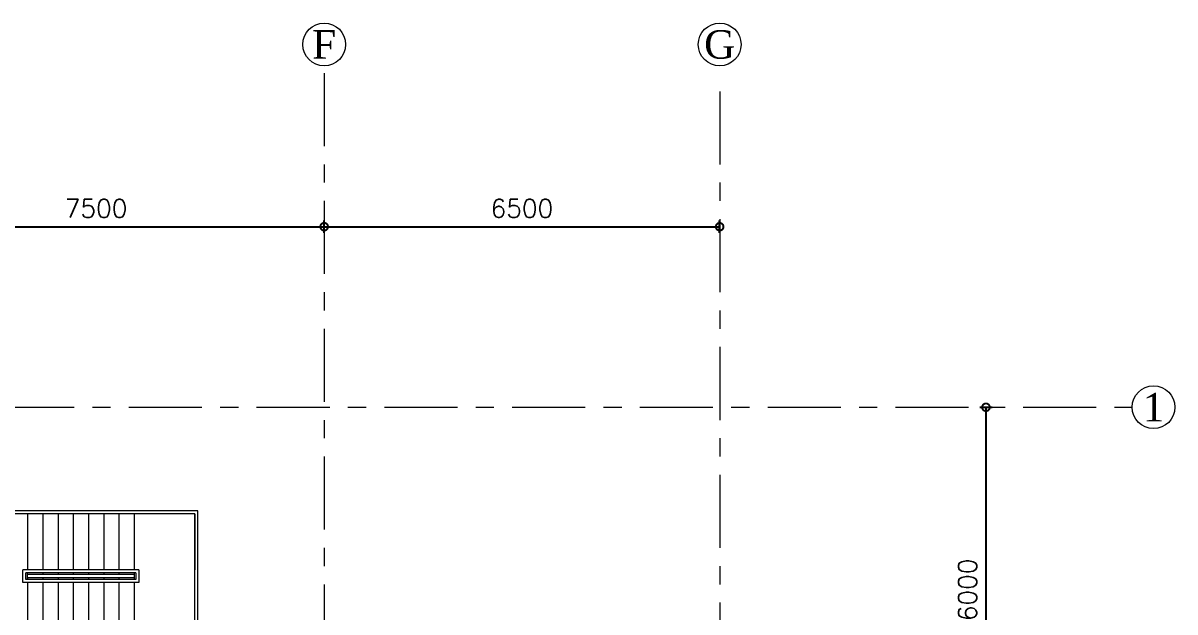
# Model space of a CAD drawing. Header units: millimetres. Extents: x 24487468 to 24959437, y -333213 to 842934.
# Drawn here: x 24743798 to 24762730, y 214377 to 224054 of the extents above; entities that cross this region are included whole.
import ezdxf
from ezdxf.enums import TextEntityAlignment as Align

# ---------------------------------------------------------------- set-up
doc = ezdxf.new("R2010")
doc.units = ezdxf.units.MM
doc.header["$MEASUREMENT"] = 0
doc.header["$PDMODE"] = 3
for name, pattern in [('ACAD_ISO10W100', [18.5, 12, -3, 0.5, -3]), ('BORDERX2', [3.5, 1, -0.5, 1, -0.5, 0, -0.5]), ('Centreline', [21, 12, -3, 3, -3])]:
    doc.linetypes.add(name, pattern=pattern)
doc.layers.get('0').update_dxf_attribs({"lineweight": 5})
doc.layers.add('A-BTEXT', color=57, linetype='Continuous')
for name, color, linetype, lineweight in [('CENLINE', 220, 'ACAD_ISO10W100', 5), ('DIM', 183, 'Continuous', 5), ('GRID', 205, 'BORDERX2', 5), ('p1 plan grid lck', 6, 'Continuous', 5), ('WINDOWS', 4, 'Continuous', 9)]:
    doc.layers.add(name, color=color, linetype=linetype, lineweight=lineweight)
doc.styles.add('arial', font='times.ttf')
doc.styles.add('ROMANS', font='romans__.ttf')
doc.dimstyles.new('DIM100', dxfattribs={"dimtxt": 300, "dimasz": 250, "dimexe": 100, "dimexo": 100, "dimgap": 150, "dimtad": 1, "dimdec": 0, "dimrnd": 5, "dimzin": 0, "dimdsep": 46, "dimtxsty": 'ROMANS', "dimblk": 'DOTSMALL', "dimcen": 0.09, "dimclrd": 256, "dimclre": 256, "dimclrt": 7, "dimadec": 0, "dimazin": 0, "dimtfac": 1, "dimtdec": 0, "dimtix": 1, "dimtofl": 0, "dimtmove": 1, "dimatfit": 3, "dimfxl": 100, "dimfxlon": 1, "dimtolj": 1, "dimtzin": 0, "dimarcsym": 0})

# ---------------------------------------------------------------- blocks, each defined once
blk = doc.blocks.new('grid letter-flat-4-flat-1')
at = {"layer": 'GRID', "linetype": 'Continuous'}
blk.add_circle((0, 374.75), 281.25, dxfattribs=at)
blk = doc.blocks.new('EEXIT')
at = {"layer": 'WINDOWS', "lineweight": 0}
for p, q in [((0, 4581), (-2150, 4581)), ((-2150, 4581), (-2150, 2781)), ((0, 4581), (0, 2753)), ((-50, 4531), (-2100, 4531)), ((-2100, 4531), (-2100, 2753)), ((-2100, 4531), (-1180, 4531)), ((-50, 4531), (-50, 2781)), ((-1180, 3611), (-1180, 1700)), ((-1180, 3611), (-970, 3611)), ((-970, 3611), (-970, 1700)), ((-2100, 3531), (-1180, 3531)), ((-1130, 3561), (-1130, 1750)), ((-1130, 3561), (-1020, 3561)), ((-1130, 3531), (-1020, 3531)), ((-1100, 3531), (-1100, 1781)), ((-1050, 3531), (-1050, 1781)), ((-1020, 3561), (-1020, 1750)), ((-970, 3531), (-50, 3531)), ((-2100, 3281), (-1180, 3281)), ((-1130, 3281), (-1100, 3281)), ((-1050, 3281), (-1020, 3281)), ((-970, 3281), (-50, 3281)), ((-2100, 3031), (-1180, 3031)), ((-1130, 3031), (-1100, 3031)), ((-1050, 3031), (-1020, 3031)), ((-970, 3031), (-50, 3031)), ((-2150, 2781), (-2150, 731)), ((-2100, 2781), (-1180, 2781)), ((-2100, 2753), (-2100, 781)), ((-1130, 2781), (-1100, 2781)), ((-1050, 2781), (-1020, 2781)), ((-970, 2781), (-50, 2781)), ((-50, 2781), (-50, 781)), ((0, 2753), (0, 731)), ((-2100, 2531), (-1180, 2531)), ((-1130, 2531), (-1100, 2531)), ((-1050, 2531), (-1020, 2531)), ((-970, 2531), (-50, 2531)), ((-2100, 2281), (-1180, 2281)), ((-1130, 2281), (-1100, 2281)), ((-1050, 2281), (-1020, 2281)), ((-970, 2281), (-50, 2281)), ((-2100, 2031), (-1180, 2031)), ((-1130, 2031), (-1100, 2031)), ((-1050, 2031), (-1020, 2031)), ((-970, 2031), (-50, 2031)), ((-2100, 1781), (-1180, 1781)), ((-1020, 1781), (-1130, 1781)), ((-1020, 1750), (-1130, 1750)), ((-1050, 1781), (-1020, 1781)), ((-970, 1781), (-50, 1781)), ((-970, 1700), (-1180, 1700)), ((-2100, 781), (-1180, 781)), ((-50, 781), (-2100, 781)), ((0, 731), (-2150, 731))]:
    blk.add_line(p, q, dxfattribs=at)
blk = doc.blocks.new('_DotSmall')
at = {"color": 0, "linetype": 'ByBlock', "const_width": 0.5}
blk.add_lwpolyline([(-0.0625, 0, 1), (0.0625, 0, 1)], format="xyb", close=True, dxfattribs=at)
blk = doc.blocks.new('*D82')
at = {"layer": 'Defpoints', "color": 0, "ltscale": 100, "transparency": 16777216}
for p in [(24748747, 220707), (24741248, 218090), (24748747, 217740)]:
    blk.add_point(p, dxfattribs=at)
at = {"layer": 'DIM', "lineweight": -2, "ltscale": 100, "transparency": 16777216}
for p, q in [((24741248, 220607), (24741248, 220807)), ((24748747, 220607), (24748747, 220807)), ((24741248, 220707), (24748747, 220707))]:
    blk.add_line(p, q, dxfattribs=at)
at = {"layer": 'DIM', "lineweight": -2, "ltscale": 100, "transparency": 16777216, "xscale": 250, "yscale": 250, "zscale": 250, "rotation": 180}
blk.add_blockref('_DotSmall', (24741248, 220707), dxfattribs=at)
at = {"layer": 'DIM', "lineweight": -2, "ltscale": 100, "transparency": 16777216, "xscale": 250, "yscale": 250, "zscale": 250}
blk.add_blockref('_DotSmall', (24748747, 220707), dxfattribs=at)
at = {"layer": 'DIM', "color": 7, "ltscale": 100, "transparency": 16777216, "insert": (24744998, 221008), "char_height": 300, "attachment_point": 5, "style": 'ROMANS'}
blk.add_mtext('\\A1;7500', dxfattribs=at)
blk = doc.blocks.new('*D83')
at = {"layer": 'Defpoints', "color": 0, "ltscale": 100, "transparency": 16777216}
for p in [(24755247, 220707), (24748747, 217740), (24755247, 217740)]:
    blk.add_point(p, dxfattribs=at)
at = {"layer": 'DIM', "lineweight": -2, "ltscale": 100, "transparency": 16777216}
for p, q in [((24748747, 220607), (24748747, 220807)), ((24755247, 220607), (24755247, 220807)), ((24748747, 220707), (24755247, 220707))]:
    blk.add_line(p, q, dxfattribs=at)
at = {"layer": 'DIM', "lineweight": -2, "ltscale": 100, "transparency": 16777216, "xscale": 250, "yscale": 250, "zscale": 250, "rotation": 180}
blk.add_blockref('_DotSmall', (24748747, 220707), dxfattribs=at)
at = {"layer": 'DIM', "lineweight": -2, "ltscale": 100, "transparency": 16777216, "xscale": 250, "yscale": 250, "zscale": 250}
blk.add_blockref('_DotSmall', (24755247, 220707), dxfattribs=at)
at = {"layer": 'DIM', "color": 7, "ltscale": 100, "transparency": 16777216, "insert": (24751997, 221008), "char_height": 300, "attachment_point": 5, "style": 'ROMANS'}
blk.add_mtext('\\A1;6500', dxfattribs=at)
blk = doc.blocks.new('*D84')
at = {"layer": 'Defpoints', "color": 0, "ltscale": 100, "transparency": 16777216}
for p in [(24758647, 217740), (24758647, 211740), (24759624, 211740)]:
    blk.add_point(p, dxfattribs=at)
at = {"layer": 'DIM', "lineweight": -2, "ltscale": 100, "transparency": 16777216}
for p, q in [((24759524, 217740), (24759724, 217740)), ((24759624, 217740), (24759624, 211740)), ((24759524, 211740), (24759724, 211740))]:
    blk.add_line(p, q, dxfattribs=at)
at = {"layer": 'DIM', "lineweight": -2, "ltscale": 100, "transparency": 16777216, "xscale": 250, "yscale": 250, "zscale": 250}
for p, rotation in [((24759624, 217740), 90), ((24759624, 211740), 270)]:
    blk.add_blockref('_DotSmall', p, dxfattribs=dict(at, rotation=rotation))
at = {"layer": 'DIM', "color": 7, "ltscale": 100, "transparency": 16777216, "insert": (24759322, 214740), "char_height": 300, "attachment_point": 5, "rotation": 90, "style": 'ROMANS'}
blk.add_mtext('\\A1;6000', dxfattribs=at)

msp = doc.modelspace()

# ---------------------------------------------------------------- linework, layer by layer
at = {"layer": 'p1 plan grid lck', "linetype": 'Centreline', "ltscale": 100}
for p, q in [((24748747.7, 223231), (24748747.7, 176384)), ((24755248.1, 222931), (24755248.1, 176084)), ((24709837.4, 217740.5), (24762027.1, 217740.5))]:
    msp.add_line(p, q, dxfattribs=at)

# ---------------------------------------------------------------- block references
at = {"layer": 'CENLINE'}
ref = msp.add_blockref('grid letter-flat-4-flat-1', (24748747.7, 223233.7), dxfattribs=dict(at, xscale=1.25, yscale=1.25, zscale=25.4))
ref.add_attrib('GRID_LETTER', 'F', dxfattribs={"layer": 'A-BTEXT', "linetype": 'Continuous', "height": 468.7, "style": 'arial'}).set_placement((24748747.7, 223702.5), align=Align.MIDDLE_CENTER)
ref = msp.add_blockref('grid letter-flat-4-flat-1', (24748747.7, 223233.7), dxfattribs=dict(at, xscale=1.25, yscale=1.25, zscale=25.4))
ref.add_attrib('GRID_LETTER', 'F', dxfattribs={"layer": 'A-BTEXT', "linetype": 'Continuous', "height": 468.7, "style": 'arial'}).set_placement((24748747.7, 223702.5), align=Align.MIDDLE_CENTER)
ref = msp.add_blockref('grid letter-flat-4-flat-1', (24755247.7, 223233.7), dxfattribs=dict(at, xscale=1.25, yscale=1.25, zscale=25.4))
ref.add_attrib('GRID_LETTER', 'G', dxfattribs={"layer": 'A-BTEXT', "linetype": 'Continuous', "height": 468.7, "style": 'arial'}).set_placement((24755247.7, 223702.5), align=Align.MIDDLE_CENTER)
ref = msp.add_blockref('grid letter-flat-4-flat-1', (24755247.7, 223233.7), dxfattribs=dict(at, xscale=1.25, yscale=1.25, zscale=25.4))
ref.add_attrib('GRID_LETTER', 'G', dxfattribs={"layer": 'A-BTEXT', "linetype": 'Continuous', "height": 468.7, "style": 'arial'}).set_placement((24755247.7, 223702.5), align=Align.MIDDLE_CENTER)
ref = msp.add_blockref('grid letter-flat-4-flat-1', (24762378.7, 217272.4), dxfattribs=dict(at, xscale=1.25, yscale=1.25, zscale=25.4))
ref.add_attrib('GRID_LETTER', '1', dxfattribs={"layer": 'A-BTEXT', "linetype": 'Continuous', "height": 468.7, "style": 'arial'}).set_placement((24762378.7, 217741.1), align=Align.MIDDLE_CENTER)
ref = msp.add_blockref('grid letter-flat-4-flat-1', (24762378.7, 217272.4), dxfattribs=dict(at, xscale=1.25, yscale=1.25, zscale=25.4))
ref.add_attrib('GRID_LETTER', '1', dxfattribs={"layer": 'A-BTEXT', "linetype": 'Continuous', "height": 468.7, "style": 'arial'}).set_placement((24762378.7, 217741.1), align=Align.MIDDLE_CENTER)
at = {"layer": 'DIM', "rotation": 270}
msp.add_blockref('EEXIT', (24742092.1, 213890.5), dxfattribs=at)

# ---------------------------------------------------------------- dimensions: what is measured, and where the dimension line sits
at = {"layer": 'DIM', "ltscale": 100}
for base, p1, p2, picture, middle in [((24748747.1, 220707.1), (24741248.2, 218090.5), (24748747.1, 217740.5), '*D82', (24744997.7, 221008.5)), ((24755247.1, 220707.1), (24748747.1, 217740.5), (24755247.1, 217740.5), '*D83', (24751997.1, 221008.5))]:
    dim = msp.add_linear_dim(base=base, p1=p1, p2=p2, dimstyle='DIM100', dxfattribs=at)
    dim.commit()
    dim.dimension.update_dxf_attribs({"geometry": picture, "text_midpoint": middle})
dim = msp.add_linear_dim(base=(24759623.6, 211740.5), p1=(24758646.6, 217740.5), p2=(24758646.6, 211740.5), angle=90, dimstyle='DIM100', dxfattribs=at)
dim.commit()
dim.dimension.update_dxf_attribs({"geometry": '*D84', "text_midpoint": (24759322.2, 214740.5)})

doc.saveas('drawing.dxf')
